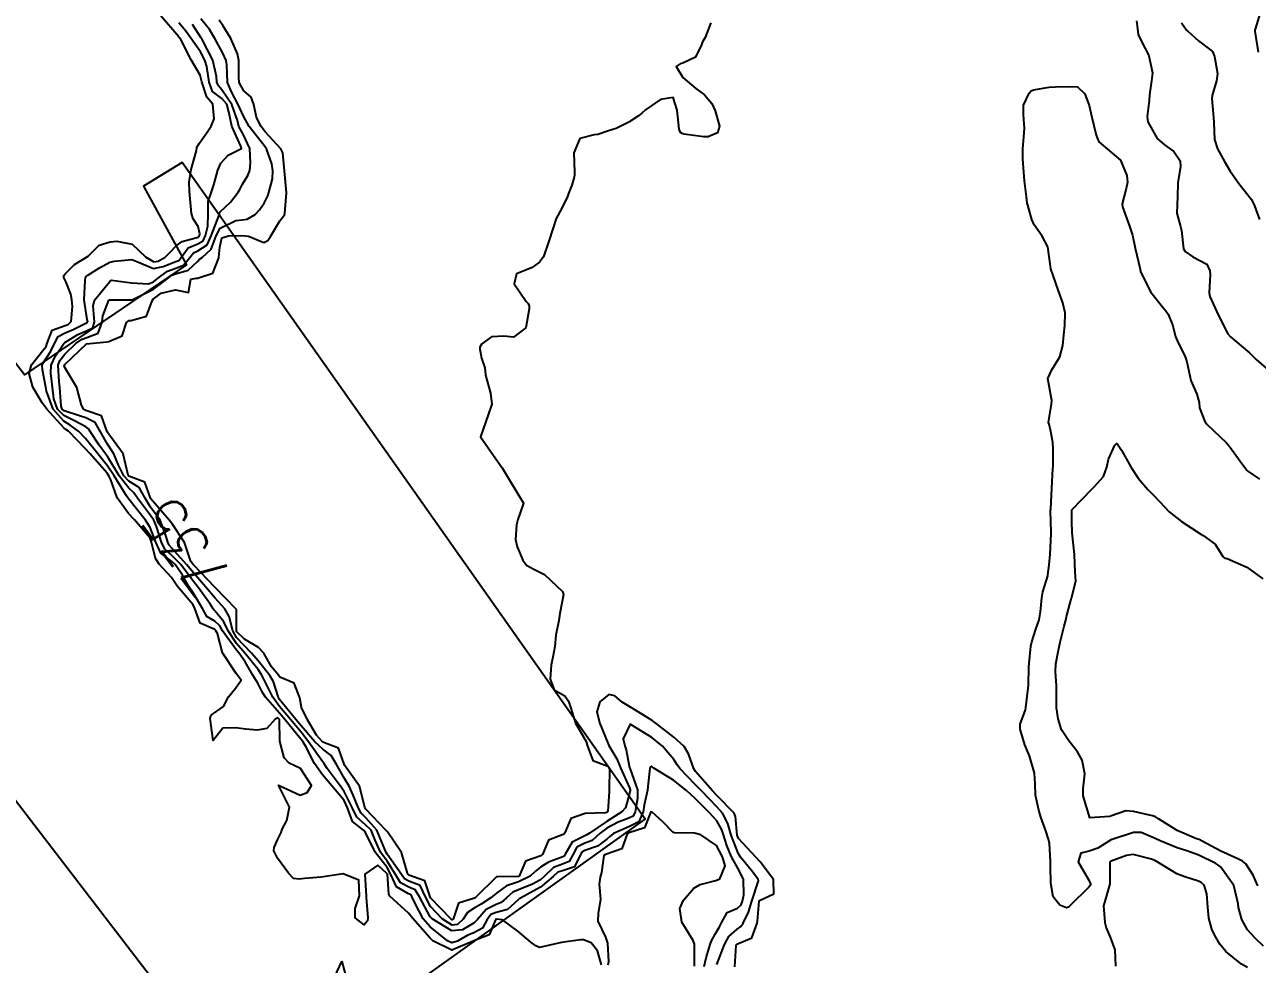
# Model space of a CAD drawing. Header units: metres. Extents: x 318500 to 325275, y 7408834 to 7428799.
# Drawn here: x 320043 to 320155.4, y 7413968.2 to 7414053.9 of the extents above; entities that cross this region are included whole.
import ezdxf
from ezdxf.enums import TextEntityAlignment as Align

# ---------------------------------------------------------------- set-up
doc = ezdxf.new("R2010")
doc.units = ezdxf.units.M
doc.header["$MEASUREMENT"] = 0
for name, color, linetype in [('Cotas', 45, 'Continuous'), ('Curvas de Nivel 1m', 11, 'Continuous'), ('Curvas de Nivel 5m', 15, 'Continuous'), ('Edificações', 30, 'Continuous')]:
    doc.layers.add(name, color=color, linetype=linetype)
doc.styles.add('Style-STANDARD', font='STANDARD.shx')

msp = doc.modelspace()

# ---------------------------------------------------------------- linework, layer by layer
at = {"layer": 'Curvas de Nivel 1m', "flags": 128}
for points, elevation in [([(320095.63, 7413968.18), (320095.27, 7413969.47), (320094.69, 7413970.19), (320093.99, 7413970.48), (320093.72, 7413970.48), (320091.99, 7413970.22), (320089.99, 7413969.78), (320089.65, 7413969.92), (320089.18, 7413970.26), (320088, 7413971.26), (320086.61, 7413972.29), (320086.02, 7413972.35), (320085.99, 7413972.34), (320085.96, 7413972.3), (320085.39, 7413970.91), (320083.99, 7413970.36), (320083.97, 7413970.36), (320083.93, 7413970.33), (320081.98, 7413969.51), (320080.27, 7413970.38), (320079.99, 7413970.66), (320078.44, 7413972.4), (320078.03, 7413972.9), (320076.33, 7413974.44), (320076.25, 7413974.64), (320076.11, 7413976.44), (320076.07, 7413976.52), (320075.25, 7413977.28), (320074.07, 7413976.46), (320074.17, 7413974.46), (320074.18, 7413974.33), (320074.32, 7413972.46), (320074.29, 7413972.19), (320074.01, 7413971.84), (320073.19, 7413972.47), (320073.18, 7413973.33), (320073.58, 7413974.47), (320073.51, 7413975.91), (320072.07, 7413976.49), (320070.07, 7413976.17), (320068.55, 7413976.05), (320068.06, 7413975.99), (320067.56, 7413976.05), (320067.1, 7413976.55), (320066.09, 7413977.9), (320065.77, 7413978.57), (320065.8, 7413978.88), (320066.12, 7413979.65), (320066.43, 7413980.26), (320066.52, 7413980.56), (320066.93, 7413981.35), (320067.18, 7413982.55), (320066.18, 7413984.57), (320068.17, 7413983.66), (320068.8, 7413983.9), (320069.18, 7413984.53), (320068.2, 7413986.1), (320067.17, 7413986.56), (320066.7, 7413987.05), (320066.32, 7413988.57), (320066.28, 7413990.55), (320066.27, 7413990.57), (320066.11, 7413990.72), (320065.89, 7413990.58), (320065.12, 7413989.72), (320064.24, 7413989.57), (320063.2, 7413989.66), (320062.25, 7413989.81), (320061.1, 7413989.78), (320060.23, 7413988.65), (320059.96, 7413990.65), (320060, 7413990.92), (320060.27, 7413991.11), (320061.18, 7413991.73), (320061.63, 7413992.63), (320062.3, 7413993.44), (320062.79, 7413994.13), (320062.41, 7413994.62), (320062.31, 7413994.74), (320061.09, 7413996.64), (320060.61, 7413998.4), (320060.46, 7413998.65), (320060.43, 7413998.71), (320060.37, 7413998.75), (320059.04, 7413999.33), (320058.55, 7414000.68), (320058.39, 7414001.01), (320056.98, 7414002.69), (320056.43, 7414003.49), (320055.29, 7414004.72), (320054.96, 7414005.22), (320054.61, 7414006.73), (320054.48, 7414007.1), (320053.04, 7414008.75), (320052.51, 7414009.34), (320051.48, 7414010.77), (320050.91, 7414012.41), (320050.72, 7414012.78), (320050.55, 7414013.01), (320048.98, 7414014.8), (320048.59, 7414015.23), (320047.03, 7414016.83), (320046.78, 7414017.01), (320046.61, 7414017.14), (320045.06, 7414018.86), (320044.64, 7414019.44), (320043.79, 7414020.87), (320043.46, 7414022.1), (320043.65, 7414022.88), (320044.7, 7414024.2), (320044.99, 7414024.57), (320045.1, 7414024.86), (320045.54, 7414026.04), (320046.73, 7414026.48), (320047, 7414026.57), (320047.29, 7414026.83), (320047.39, 7414028.2), (320047.33, 7414028.83), (320047.26, 7414029.32), (320046.79, 7414030.49), (320046.6, 7414030.84), (320046.6, 7414031.03), (320046.8, 7414031.25), (320047.59, 7414032.04), (320048.82, 7414032.81), (320049.83, 7414033.8), (320050.84, 7414034.11), (320051.43, 7414034.18), (320052.84, 7414033.9), (320054.07, 7414032.74), (320054.81, 7414032.28), (320055.2, 7414032.33), (320055.86, 7414032.71), (320056.34, 7414033.2), (320056.84, 7414033.75), (320057.41, 7414034.13), (320058.85, 7414034.52), (320058.95, 7414034.58), (320058.99, 7414034.68), (320059.02, 7414034.85), (320058.86, 7414035.5), (320058.39, 7414036.21), (320058.25, 7414036.69), (320058.2, 7414037.36), (320058.06, 7414038.69), (320058.04, 7414039.56), (320058.22, 7414040.69), (320058.7, 7414042.43), (320058.74, 7414042.68), (320058.79, 7414042.84), (320058.96, 7414043.07), (320059.62, 7414044.02), (320060.03, 7414044.66), (320060.33, 7414045.32), (320060.19, 7414046.66), (320059.66, 7414047.31), (320059.18, 7414048.68), (320059.04, 7414049.29), (320058.23, 7414050.69), (320057.3, 7414052.49), (320057.16, 7414052.71), (320057.13, 7414052.75), (320057.09, 7414052.8), (320055.42, 7414054.73)], 731), ([(320155.81, 7414055.39), (320155.24, 7414053.51), (320155.2, 7414053.4), (320155.2, 7414053.31), (320155.52, 7414051.39)], 732), ([(320105, 7413968.05), (320105.19, 7413968.84), (320105.56, 7413970.04), (320105.68, 7413970.36), (320106, 7413970.97), (320106.4, 7413971.65), (320106.57, 7413972.03), (320107.1, 7413972.96), (320108.04, 7413973.34), (320108.38, 7413973.67), (320108.49, 7413974), (320108.63, 7413974.57), (320108.59, 7413976), (320108.08, 7413976.99), (320107.49, 7413978.02), (320107.08, 7413979.06), (320106.77, 7413980.03), (320106.61, 7413980.5), (320106.14, 7413981.31), (320105.47, 7413982.05), (320104.17, 7413983.34), (320103.4, 7413984.07), (320102.19, 7413985.01), (320100.41, 7413986.12), (320100.3, 7413986.21), (320100.21, 7413986.3), (320100.09, 7413986.24), (320100.05, 7413986.12), (320099.86, 7413984.45), (320099.83, 7413984.12), (320099.54, 7413982.74), (320099.43, 7413982.13), (320099.05, 7413981.22), (320098.14, 7413980.78), (320096.73, 7413980.16), (320096.39, 7413979.9), (320096.12, 7413979.63), (320095.28, 7413979.01), (320094.11, 7413978.61), (320093.83, 7413978.47), (320093.69, 7413978.2), (320093.16, 7413977.13), (320092.08, 7413976.77), (320091.67, 7413976.63), (320091.23, 7413976.23), (320090.06, 7413975.26), (320088.25, 7413974.28), (320088.13, 7413974.2), (320088.05, 7413974.1), (320087.08, 7413973.24), (320086.03, 7413972.97), (320085.56, 7413972.78), (320085.22, 7413972.31), (320084.79, 7413971.54), (320084, 7413971.11), (320083.46, 7413970.88), (320082.51, 7413970.35), (320081.99, 7413970.18), (320081.58, 7413970.36), (320080.01, 7413971.66), (320079.38, 7413972.39), (320078.61, 7413973.83), (320078.34, 7413974.41), (320078.23, 7413974.59), (320078.05, 7413974.67), (320076.93, 7413975.3), (320076.43, 7413976.43), (320076.08, 7413977.06), (320074.99, 7413978.45), (320074.13, 7413980.25), (320073.94, 7413980.46), (320072.92, 7413981.26), (320072.47, 7413982.49), (320072.16, 7413983.17), (320071.04, 7413984.51), (320070.19, 7413985.51), (320069.46, 7413986.53), (320068.67, 7413988.09), (320068.4, 7413988.54), (320068.23, 7413988.75), (320066.77, 7413990.56), (320066.27, 7413991.14), (320065.01, 7413992.59), (320064.73, 7413993.03), (320064.3, 7413993.87), (320063.83, 7413994.6), (320063.13, 7413995.8), (320062.56, 7413996.62), (320062.34, 7413996.89), (320061.08, 7413998.64), (320060.82, 7413999.09), (320060.38, 7413999.51), (320059.66, 7413999.94), (320059.24, 7414000.67), (320058.41, 7414002.1), (320058.01, 7414002.68), (320057.42, 7414003.71), (320056.76, 7414004.7), (320056.45, 7414004.97), (320055.45, 7414005.71), (320055.01, 7414006.72), (320054.49, 7414008.07), (320054.05, 7414008.74), (320052.53, 7414010.65), (320052.45, 7414010.76), (320052.33, 7414010.96), (320051.2, 7414012.77), (320050.56, 7414013.7), (320049.72, 7414014.79), (320048.6, 7414016.17), (320047.99, 7414016.82), (320047.18, 7414017.39), (320046.62, 7414017.75), (320045.64, 7414018.85), (320045.02, 7414020.49), (320044.96, 7414020.86), (320044.68, 7414022.43), (320044.63, 7414022.86), (320044.69, 7414023.01), (320045.42, 7414024.13), (320045.77, 7414024.85), (320046.1, 7414025.47), (320046.72, 7414025.8), (320047.45, 7414026.11), (320048.74, 7414026.75), (320048.78, 7414026.77), (320048.79, 7414026.81), (320048.74, 7414027.04), (320048.46, 7414028.81), (320048.55, 7414030.58), (320048.58, 7414030.81), (320048.65, 7414030.96), (320048.79, 7414031.07), (320049.86, 7414031.74), (320050.81, 7414032.24), (320051.24, 7414032.35), (320052.82, 7414032.49), (320053.27, 7414032.3), (320054.8, 7414031.67), (320055.66, 7414031.86), (320056.81, 7414032.3), (320057.1, 7414032.41), (320057.32, 7414032.69), (320057.96, 7414033.56), (320058.84, 7414033.93), (320059.31, 7414034.21), (320059.53, 7414034.67), (320059.74, 7414035.55), (320059.76, 7414036.67), (320059.78, 7414037.77), (320060.08, 7414038.66), (320060.28, 7414039.29), (320060.65, 7414040.65), (320060.94, 7414041.29), (320061.59, 7414042), (320062.8, 7414042.63), (320062.76, 7414042.82), (320061.92, 7414044.64), (320061.67, 7414045.97), (320061.47, 7414046.65), (320061.02, 7414047.18), (320060.18, 7414047.82), (320059.85, 7414048.67), (320059.64, 7414050.08), (320059.48, 7414050.67), (320059.07, 7414051.42), (320058.18, 7414052.69), (320057.72, 7414053.32), (320057.1, 7414054.06)], 732), ([(320106.15, 7413968.21), (320106.84, 7413970.03), (320107.25, 7413970.78), (320108.01, 7413971.44), (320108.34, 7413971.68), (320108.56, 7413972), (320109.03, 7413973), (320109.34, 7413973.99), (320109.94, 7413975.85), (320109.92, 7413975.98), (320109.44, 7413976.63), (320108.32, 7413978.01), (320108.11, 7413978.36), (320107.47, 7413980.02), (320107.17, 7413981.06), (320106.67, 7413982.03), (320106.16, 7413982.6), (320104.77, 7413984.05), (320104.19, 7413984.64), (320102.79, 7413986.08), (320102.55, 7413986.42), (320102.22, 7413986.91), (320101.68, 7413987.56), (320101.21, 7413988.11), (320100.24, 7413988.91), (320098.26, 7413990.14), (320097.6, 7413988.79), (320097.76, 7413988.15), (320097.88, 7413987.8), (320098.2, 7413986.14), (320098.21, 7413986.12), (320098.91, 7413984.13), (320098.91, 7413983.39), (320098.71, 7413982.13), (320098.53, 7413981.75), (320098.14, 7413981.55), (320097.17, 7413981.18), (320096.13, 7413980.65), (320095.52, 7413980.18), (320094.78, 7413979.53), (320094.12, 7413979.27), (320093.4, 7413978.92), (320093.02, 7413978.21), (320092.7, 7413977.61), (320092.09, 7413977.38), (320091.26, 7413977.06), (320090.42, 7413976.24), (320090.07, 7413975.93), (320089.34, 7413975.54), (320088.06, 7413975.02), (320087.54, 7413974.8), (320086.96, 7413974.29), (320086.48, 7413973.86), (320086.04, 7413973.68), (320085.13, 7413973.22), (320084.32, 7413972.33), (320084.19, 7413972.16), (320084.02, 7413972.02), (320082.97, 7413971.38), (320082, 7413971.29), (320080.19, 7413972.38), (320080.02, 7413972.57), (320079.04, 7413974.4), (320078.66, 7413975.01), (320078.06, 7413975.27), (320077.3, 7413975.66), (320076.86, 7413976.43), (320076.09, 7413977.64), (320075.5, 7413978.45), (320075, 7413979.56), (320074.63, 7413980.46), (320074.13, 7413980.95), (320073.32, 7413981.65), (320072.92, 7413982.48), (320072.17, 7413983.99), (320071.81, 7413984.5), (320070.63, 7413986.08), (320070.36, 7413986.52), (320070.3, 7413986.61), (320070.21, 7413986.72), (320068.92, 7413988.53), (320068.24, 7413989.39), (320067.28, 7413990.55), (320066.28, 7413991.74), (320065.66, 7413992.58), (320065.21, 7413993.5), (320064.67, 7413994.59), (320064.32, 7413995.1), (320063.1, 7413996.61), (320062.35, 7413997.48), (320061.61, 7413998.63), (320061.21, 7413999.47), (320060.39, 7414000.47), (320060.29, 7414000.55), (320060.22, 7414000.65), (320059.92, 7414001.13), (320058.79, 7414002.67), (320058.43, 7414003.15), (320057.27, 7414004.69), (320056.46, 7414005.5), (320055.83, 7414006.08), (320055.53, 7414006.71), (320055.06, 7414008.16), (320054.81, 7414008.73), (320054.51, 7414009.15), (320053.33, 7414010.75), (320052.99, 7414011.21), (320052.54, 7414011.64), (320051.65, 7414012.77), (320050.58, 7414014.52), (320050.4, 7414014.78), (320049.82, 7414015.57), (320049.02, 7414016.8), (320048.85, 7414017.05), (320048.61, 7414017.23), (320047.58, 7414017.79), (320046.62, 7414018.27), (320046.04, 7414018.85), (320045.71, 7414019.78), (320045.58, 7414020.85), (320045.41, 7414022.12), (320045.45, 7414022.85), (320045.84, 7414023.7), (320046.61, 7414024.84), (320046.66, 7414024.9), (320046.71, 7414024.94), (320047.88, 7414025.67), (320048.73, 7414026.02), (320049.26, 7414026.28), (320049.42, 7414026.8), (320049.3, 7414028.27), (320049.42, 7414028.8), (320050.79, 7414030.5), (320050.97, 7414030.6), (320052.79, 7414030.38), (320054.34, 7414030.29), (320054.79, 7414030.46), (320055.13, 7414030.72), (320056.07, 7414031.44), (320056.81, 7414031.72), (320057.52, 7414031.98), (320058.11, 7414032.69), (320058.42, 7414033.09), (320058.83, 7414033.28), (320059.67, 7414033.84), (320060.06, 7414034.66), (320060.76, 7414036.54), (320060.79, 7414036.65), (320060.79, 7414036.73), (320060.87, 7414036.84), (320061.82, 7414037.71), (320062.52, 7414038.63), (320062.66, 7414038.87), (320062.91, 7414039.37), (320063.4, 7414040.15), (320063.56, 7414040.62), (320063.62, 7414041.3), (320063.57, 7414042.62), (320062.97, 7414043.93), (320062.58, 7414044.63), (320062.44, 7414045.18), (320061.93, 7414046.64), (320061.02, 7414047.97), (320060.7, 7414048.33), (320060.57, 7414048.66), (320060.52, 7414049.18), (320060.2, 7414050.66), (320059.23, 7414052.54), (320059.14, 7414052.68), (320059.12, 7414052.71), (320059.09, 7414052.75), (320058.33, 7414053.92)], 733), ([(320107.8, 7413968.01), (320107.93, 7413969.95), (320107.95, 7413970.01), (320107.96, 7413970.04), (320107.99, 7413970.06), (320109.35, 7413970.64), (320109.83, 7413971.98), (320109.85, 7413972.16), (320110.02, 7413973.98), (320110.05, 7413974.05), (320111.35, 7413974.67), (320111.32, 7413975.97), (320110.09, 7413977.58), (320109.7, 7413977.99), (320108.13, 7413979.7), (320108.01, 7413980.01), (320107.85, 7413981.72), (320107.72, 7413982.02), (320106.17, 7413983.6), (320105.76, 7413984.04), (320104.21, 7413985.81), (320104.05, 7413986.06), (320103.57, 7413987.42), (320103.16, 7413988.08), (320102.24, 7413988.93), (320100.74, 7413990.11), (320100.27, 7413990.46), (320099.38, 7413991.02), (320098.28, 7413991.67), (320097.53, 7413992.15), (320096.84, 7413992.71), (320096.3, 7413992.84), (320095.47, 7413992.18), (320095.22, 7413991.25), (320095.48, 7413990.18), (320096.23, 7413988.33), (320096.32, 7413988.17), (320097.02, 7413986.96), (320097.36, 7413986.15), (320098.18, 7413984.32), (320098.25, 7413984.14), (320098.25, 7413984.07), (320098.17, 7413983.69), (320097.81, 7413982.49), (320097.49, 7413982.15), (320096.14, 7413981.3), (320094.53, 7413980.19), (320094.3, 7413980.03), (320094.13, 7413979.95), (320092.97, 7413979.36), (320092.3, 7413978.22), (320092.23, 7413978.09), (320092.1, 7413978.03), (320090.79, 7413977.54), (320090.08, 7413977.09), (320089.61, 7413976.72), (320089.13, 7413976.26), (320088.06, 7413975.74), (320086.97, 7413975.38), (320086.05, 7413974.73), (320085.54, 7413974.31), (320084.65, 7413973.72), (320084.04, 7413973.34), (320083.42, 7413972.95), (320083.02, 7413972.34), (320082.52, 7413971.85), (320082.01, 7413971.8), (320081.1, 7413972.37), (320080.04, 7413973.51), (320079.6, 7413974.39), (320079.09, 7413975.43), (320078.06, 7413975.83), (320077.67, 7413976.02), (320077.4, 7413976.42), (320076.1, 7413978.29), (320075.99, 7413978.44), (320075.9, 7413978.64), (320075.14, 7413980.45), (320074.14, 7413981.6), (320073.71, 7413982.03), (320073.48, 7413982.47), (320073, 7413983.65), (320072.63, 7413984.48), (320072.19, 7413985.17), (320071.43, 7413986.5), (320070.98, 7413987.27), (320070.22, 7413987.85), (320069.51, 7413988.53), (320068.25, 7413989.99), (320067.78, 7413990.55), (320066.29, 7413992.39), (320066.18, 7413992.57), (320065.72, 7413993.99), (320065.4, 7413994.58), (320064.33, 7413995.9), (320063.71, 7413996.61), (320062.36, 7413998.04), (320062.03, 7413998.63), (320061.7, 7413999.95), (320061.3, 7414000.64), (320060.4, 7414001.61), (320059.52, 7414002.66), (320058.44, 7414003.93), (320057.81, 7414004.69), (320056.46, 7414006.17), (320056.21, 7414006.45), (320056.08, 7414006.71), (320055.94, 7414007.24), (320055.39, 7414008.72), (320054.52, 7414009.92), (320054.02, 7414010.74), (320053.49, 7414011.7), (320052.55, 7414012.29), (320052.08, 7414012.76), (320051.58, 7414013.75), (320051.18, 7414014.77), (320050.59, 7414015.66), (320049.94, 7414016.79), (320049.46, 7414017.64), (320048.62, 7414018.06), (320048.05, 7414018.24), (320046.63, 7414018.69), (320046.45, 7414018.84), (320046.36, 7414019.12), (320046.24, 7414020.84), (320046.18, 7414021.33), (320046.1, 7414022.85), (320046.25, 7414023.29), (320046.7, 7414023.86), (320047.7, 7414024.83), (320048.29, 7414025.24), (320048.72, 7414025.39), (320049.74, 7414025.78), (320050.12, 7414026.79), (320050.18, 7414027.36), (320050.71, 7414028.78), (320050.77, 7414028.82), (320052.72, 7414028.81), (320052.77, 7414028.81), (320052.83, 7414028.82), (320054.78, 7414029.8), (320055.99, 7414030.71), (320056.45, 7414031.06), (320056.8, 7414031.18), (320057.96, 7414031.53), (320058.81, 7414032.31), (320058.98, 7414032.52), (320059.23, 7414032.67), (320060.05, 7414033.45), (320060.51, 7414034.66), (320060.86, 7414035.35), (320062.29, 7414036.05), (320062.86, 7414036.11), (320063.32, 7414036.16), (320064.07, 7414036.61), (320064.46, 7414037.02), (320064.89, 7414037.64), (320065.2, 7414038.29), (320065.31, 7414038.59), (320065.64, 7414039.86), (320065.68, 7414040.59), (320065.57, 7414041.23), (320065.09, 7414042.6), (320064.95, 7414042.8), (320063.5, 7414044.62), (320062.99, 7414045.55), (320062.51, 7414046.64), (320061.89, 7414047.77), (320061.53, 7414048.64), (320061.47, 7414050.23), (320061.41, 7414050.65), (320061.07, 7414051.38), (320060.37, 7414052.66), (320059.9, 7414053.47), (320059.11, 7414054.43)], 734), ([(320144.41, 7414054.25), (320144.51, 7414053.54), (320144.58, 7414053.01), (320145.09, 7414051.94), (320145.33, 7414051.53), (320145.53, 7414051.08), (320145.88, 7414049.52), (320145.79, 7414048.78), (320145.61, 7414047.52), (320145.57, 7414046.98), (320145.39, 7414045.53), (320145.46, 7414045.06), (320146.31, 7414043.52), (320146.97, 7414042.95), (320147.81, 7414042.34), (320148.4, 7414041.49), (320148.43, 7414040.97), (320148.2, 7414039.49), (320148.17, 7414038.23), (320148.14, 7414037.49), (320148.11, 7414036.71), (320148.44, 7414035.49), (320148.52, 7414035.13), (320148.69, 7414033.48), (320148.85, 7414033.22), (320149.57, 7414032.73), (320150.83, 7414032.06), (320151.1, 7414031.45), (320151.15, 7414031.12), (320151.04, 7414029.45), (320151.11, 7414029.13), (320151.87, 7414027.44), (320152.74, 7414025.72), (320152.98, 7414025.43), (320153.95, 7414024.63), (320154.73, 7414023.98), (320155.02, 7414023.69), (320155.34, 7414023.39), (320156.7, 7414022.2)], 734), ([(320148.53, 7414054.08), (320148.96, 7414053.48), (320149.02, 7414053.39), (320149.11, 7414053.3), (320150.06, 7414052.42), (320151.09, 7414051.66), (320151.35, 7414051.45), (320151.53, 7414051), (320151.82, 7414049.44), (320151.7, 7414048.8), (320151.32, 7414047.45), (320151.3, 7414047.17), (320151.45, 7414045.45), (320151.47, 7414044.98), (320151.53, 7414043.44), (320151.82, 7414042.6), (320152.44, 7414041.44), (320152.95, 7414040.54), (320153.74, 7414039.42), (320154.91, 7414037.97), (320155.19, 7414037.4), (320155.63, 7414036.13)], 733), ([(320155.49, 7413975.38), (320155.07, 7413976.37), (320154.4, 7413977.4), (320154.1, 7413977.65), (320153.66, 7413977.85), (320152.12, 7413978.54), (320150.42, 7413979.45), (320150.13, 7413979.6), (320149.9, 7413979.68), (320148.14, 7413980.42), (320146.43, 7413981.5), (320146.15, 7413981.68), (320145.88, 7413981.78), (320144.16, 7413982.17), (320143.46, 7413982.24), (320142.15, 7413981.77), (320142, 7413981.71), (320140.15, 7413981.58), (320139.55, 7413983.59), (320139.55, 7413984.23), (320139.7, 7413985.59), (320139.47, 7413986.84), (320139.05, 7413987.6), (320138.24, 7413988.6), (320137.59, 7413989.62), (320137.28, 7413990.62), (320137.13, 7413991.63), (320137.11, 7413992.44), (320137.14, 7413993.63), (320137.03, 7413994.93), (320137.05, 7413995.63), (320137.28, 7413996.71), (320137.46, 7413997.62), (320137.83, 7413999.06), (320137.98, 7413999.62), (320138.05, 7413999.96), (320138.42, 7414001.4), (320138.47, 7414001.56), (320138.48, 7414001.61), (320138.88, 7414003.17), (320138.86, 7414003.6), (320138.83, 7414003.98), (320138.76, 7414005.61), (320138.54, 7414007.57), (320138.54, 7414007.61), (320138.52, 7414008.61), (320138.51, 7414009.61), (320138.53, 7414009.68), (320140.39, 7414011.58), (320140.46, 7414011.67), (320140.55, 7414011.78), (320141.42, 7414012.72), (320141.72, 7414013.57), (320141.87, 7414014.29), (320142.44, 7414015.56), (320142.61, 7414015.72), (320142.7, 7414015.65), (320142.76, 7414015.56), (320143.04, 7414015.12), (320143.94, 7414013.54), (320144.57, 7414012.55), (320145.44, 7414011.52), (320146.01, 7414010.97), (320146.54, 7414010.4), (320147.41, 7414009.49), (320148.52, 7414008.6), (320150.28, 7414007.45), (320150.5, 7414007.33), (320151.58, 7414006.53), (320152.29, 7414005.42), (320152.37, 7414005.32), (320152.48, 7414005.27), (320152.68, 7414005.22), (320154.47, 7414004.43), (320155.95, 7414003.38)], 736), ([(320104.13, 7413968.06), (320104.12, 7413969.93), (320104.11, 7413970.06), (320104, 7413970.4), (320102.96, 7413972.08), (320102.79, 7413973.32), (320103.11, 7413974.07), (320104.06, 7413975.18), (320104.62, 7413975.5), (320106.07, 7413975.87), (320106.42, 7413976.03), (320106.92, 7413977.2), (320106.67, 7413978.03), (320106.12, 7413979.08), (320104.69, 7413980.05), (320104.13, 7413980.18), (320102.27, 7413980.23), (320102.13, 7413980.28), (320101.24, 7413981.21), (320100.25, 7413982.12), (320100.15, 7413982.14), (320099.57, 7413980.69), (320098.13, 7413980.21), (320097.99, 7413980.14), (320097.5, 7413978.76), (320096.1, 7413978.28), (320096.01, 7413978.26), (320095.84, 7413978.17), (320095.64, 7413976.61), (320095.53, 7413976.18), (320095.43, 7413975.54), (320095.56, 7413974.18), (320095.34, 7413972.87), (320095.31, 7413972.18), (320096, 7413970.71), (320096.17, 7413970.17), (320096.27, 7413968.47), (320096.22, 7413968.17)], 731), ([(320154.53, 7413967.94), (320153.98, 7413968.25), (320152.58, 7413969.41), (320152.01, 7413970.07), (320151.52, 7413970.93), (320151.3, 7413971.43), (320151.03, 7413972.44), (320150.91, 7413973.44), (320150.83, 7413974.67), (320150.6, 7413975.44), (320150.32, 7413975.69), (320150.08, 7413975.82), (320148.83, 7413976.21), (320148.09, 7413976.49), (320146.46, 7413977.5), (320146.1, 7413977.69), (320145.8, 7413977.81), (320144.11, 7413978.24), (320143.5, 7413978.15), (320142.1, 7413977.65), (320142.04, 7413977.62), (320141.99, 7413977.56), (320141.99, 7413975.64), (320141.98, 7413975.56), (320141.55, 7413974.07), (320141.41, 7413973.57), (320141.53, 7413972.06), (320141.65, 7413971.56), (320142.01, 7413970.71), (320142.43, 7413969.55), (320142.49, 7413968.07)], 734), ([(320071.33, 7413967.12), (320071.97, 7413968.49), (320072.38, 7413966.91)], 731)]:
    msp.add_lwpolyline(points, dxfattribs=dict(at, elevation=elevation))
at = {"layer": 'Curvas de Nivel 5m', "elevation": 735, "flags": 128}
for points in [[(320105.61, 7414054.06), (320105.1, 7414052.74), (320104.84, 7414052.33), (320104.76, 7414052.07), (320104.21, 7414050.95), (320103.06, 7414050.41), (320102.81, 7414050.34), (320102.46, 7414050.1), (320103.05, 7414049.09), (320104.25, 7414048.08), (320105.02, 7414047.5), (320105.69, 7414046.73), (320106.01, 7414046.06), (320106.39, 7414044.65), (320106.2, 7414044.05), (320105.36, 7414043.68), (320104.97, 7414043.69), (320103.14, 7414043.93), (320102.98, 7414043.98), (320102.84, 7414044.09), (320102.71, 7414044.37), (320102.53, 7414046.1), (320102.18, 7414047.26), (320101.02, 7414047.07), (320099.65, 7414046.14), (320099.31, 7414045.84), (320099, 7414045.59), (320098.14, 7414045.01), (320096.98, 7414044.44), (320096.77, 7414044.38), (320096.1, 7414044.18), (320095.29, 7414043.88), (320094.97, 7414043.87), (320093.65, 7414043.54), (320093.1, 7414042.23), (320093.16, 7414040.45), (320093.16, 7414040.23), (320093.15, 7414040.01), (320092.92, 7414039.27), (320092.63, 7414038.51), (320092.54, 7414038.23), (320092, 7414037.12), (320091.5, 7414036.24), (320090.85, 7414034.25), (320090.34, 7414032.74), (320089.98, 7414032.26), (320089.31, 7414031.77), (320088.81, 7414031.54), (320087.9, 7414031.19), (320087.66, 7414030.29), (320088.77, 7414028.68), (320088.96, 7414028.47), (320089.05, 7414028.28), (320089.05, 7414027.99), (320088.74, 7414026.28), (320087.62, 7414025.4), (320086.73, 7414025.5), (320085.61, 7414025.43), (320084.72, 7414024.81), (320084.54, 7414024.51), (320084.53, 7414024.33), (320084.56, 7414024.18), (320084.7, 7414023.51), (320085, 7414022.63), (320085.02, 7414022.33), (320085.05, 7414021.96), (320085.51, 7414020.32), (320085.64, 7414019.32), (320085.3, 7414018.32), (320084.61, 7414016.33), (320086, 7414014.31), (320086.57, 7414013.49), (320087.32, 7414012.29), (320088.53, 7414010.28), (320088.01, 7414008.79), (320087.89, 7414008.29), (320087.81, 7414006.96), (320087.94, 7414006.29), (320088.46, 7414005.09), (320088.8, 7414004.63), (320089.48, 7414004.26), (320090.44, 7414003.78), (320092.08, 7414002.23), (320092.16, 7414001.96), (320091.85, 7414000.23), (320091.74, 7413999.58), (320091.48, 7413998.23), (320091.37, 7413997.22), (320091.19, 7413996.24), (320091.04, 7413995.53), (320090.96, 7413994.24), (320091.33, 7413993.26), (320092.3, 7413992.72), (320092.63, 7413992.22), (320092.81, 7413991.69), (320093.26, 7413990.21), (320094.24, 7413988.55), (320094.32, 7413988.2), (320094.85, 7413986.83), (320096.21, 7413986.31), (320096.28, 7413986.24), (320096.31, 7413986.17), (320096.36, 7413986.02), (320096.35, 7413984.17), (320096.35, 7413984), (320096.2, 7413982.17), (320096.15, 7413982.11), (320096.02, 7413982.05), (320094.15, 7413981.99), (320092.83, 7413981.52), (320092.29, 7413980.22), (320092.22, 7413980.13), (320092.13, 7413980.07), (320090.81, 7413979.55), (320090.27, 7413978.25), (320090.18, 7413978.17), (320090.1, 7413978.14), (320088.72, 7413977.64), (320088.13, 7413976.28), (320088.07, 7413976.25), (320086.15, 7413976.22), (320086.07, 7413976.2), (320084.16, 7413974.33), (320084.1, 7413974.28), (320084.05, 7413974.26), (320082.59, 7413973.81), (320082.11, 7413972.36), (320082.07, 7413972.31), (320082.02, 7413972.3), (320081.93, 7413972.36), (320080.05, 7413974.29), (320080.01, 7413974.38), (320079.52, 7413975.85), (320078.07, 7413976.36), (320078.04, 7413976.38), (320078.02, 7413976.41), (320077.95, 7413976.54), (320077.41, 7413978.42), (320076.13, 7413980.32), (320076.01, 7413980.44), (320074.15, 7413982.37), (320074.11, 7413982.42), (320074.08, 7413982.46), (320074.06, 7413982.56), (320073.57, 7413984.47), (320072.21, 7413986.38), (320072.16, 7413986.49), (320071.66, 7413987.94), (320070.23, 7413988.49), (320070.19, 7413988.52), (320069.64, 7413989.13), (320068.82, 7413990.53), (320068.28, 7413991.66), (320068.13, 7413992.54), (320067.62, 7413993.87), (320066.31, 7413994.4), (320066.25, 7413994.51), (320066.21, 7413994.57), (320065.54, 7413995.37), (320064.85, 7413996.59), (320064.35, 7413997.12), (320063.08, 7413997.89), (320062.37, 7413998.56), (320062.34, 7413998.62), (320062.34, 7414000.57), (320062.32, 7414000.62), (320060.42, 7414002.59), (320060.36, 7414002.65), (320058.45, 7414004.62), (320058.39, 7414004.68), (320058.18, 7414004.96), (320057.62, 7414006.69), (320056.5, 7414008.41), (320056.26, 7414008.7), (320054.53, 7414010.66), (320054.5, 7414010.73), (320054, 7414012.19), (320052.55, 7414012.73), (320052.51, 7414012.76), (320052.48, 7414012.83), (320052.01, 7414014.77), (320050.61, 7414016.69), (320050.57, 7414016.78), (320050.06, 7414018.23), (320048.63, 7414018.74), (320048.57, 7414018.75), (320048.42, 7414018.81), (320048.23, 7414019.22), (320047.8, 7414020.82), (320046.69, 7414022.65), (320046.65, 7414022.84), (320046.66, 7414022.87), (320046.69, 7414022.91), (320048.68, 7414024.81), (320050.52, 7414024.98), (320050.71, 7414025.02), (320051.94, 7414025.55), (320052.33, 7414026.76), (320052.57, 7414026.93), (320052.74, 7414026.94), (320054.15, 7414027.34), (320054.66, 7414028.73), (320054.77, 7414028.87), (320055.48, 7414029.42), (320056.78, 7414029.73), (320057.98, 7414029.48), (320058.18, 7414030.69), (320058.68, 7414030.79), (320058.79, 7414030.8), (320060.2, 7414031.26), (320060.75, 7414032.65), (320060.75, 7414032.72), (320060.83, 7414033.63), (320061.02, 7414034.47), (320061.62, 7414034.64), (320062.85, 7414034.69), (320063.46, 7414034.61), (320064.84, 7414034.06), (320065.22, 7414034.22), (320065.44, 7414034.59), (320066.31, 7414036.03), (320066.72, 7414036.57), (320066.76, 7414036.68), (320066.9, 7414038.57), (320066.74, 7414040.57), (320066.58, 7414042.21), (320066.4, 7414042.58), (320064.97, 7414044.15), (320064.61, 7414044.61), (320064.17, 7414045.44), (320063.94, 7414046.62), (320063.69, 7414047.3), (320063.02, 7414047.86), (320062.61, 7414048.63), (320062.56, 7414049.11), (320062.57, 7414050.63), (320062.44, 7414051.26), (320061.84, 7414052.64), (320061.1, 7414053.82), (320060.78, 7414054.33)], [(320156.01, 7413969.89), (320155.25, 7413970.62), (320154.53, 7413971.39), (320154.03, 7413972.31), (320153.73, 7413973.4), (320153.7, 7413973.76), (320153.3, 7413975.41), (320152.1, 7413977.08), (320151.92, 7413977.24), (320151.64, 7413977.43), (320150.11, 7413978.2), (320149, 7413978.58), (320148.12, 7413978.84), (320146.57, 7413979.5), (320146.13, 7413979.71), (320144.85, 7413980.24), (320144.14, 7413980.25), (320142.19, 7413979.62), (320142.13, 7413979.6), (320142.1, 7413979.59), (320142.05, 7413979.56), (320140.88, 7413978.81), (320140.11, 7413978.55), (320139.34, 7413978.36), (320139.11, 7413977.59), (320140.07, 7413975.91), (320140.23, 7413975.58), (320140.21, 7413975.44), (320140.07, 7413975.28), (320138.36, 7413973.61), (320138.21, 7413973.44), (320138.05, 7413973.39), (320137.43, 7413973.62), (320136.82, 7413974.39), (320136.6, 7413975.63), (320136.58, 7413977.14), (320136.59, 7413977.63), (320136.5, 7413979.26), (320136.4, 7413979.64), (320136.33, 7413979.84), (320136.14, 7413980.39), (320135.71, 7413981.64), (320135.52, 7413982.29), (320135.2, 7413983.65), (320135.17, 7413984.68), (320135.13, 7413985.65), (320134.65, 7413987.24), (320134.47, 7413987.66), (320134.24, 7413988.26), (320133.81, 7413989.67), (320133.8, 7413990.13), (320134.29, 7413991.44), (320134.34, 7413991.61), (320134.34, 7413991.66), (320134.55, 7413993.42), (320134.57, 7413993.66), (320134.61, 7413995.38), (320134.62, 7413995.66), (320134.78, 7413997.24), (320134.87, 7413997.65), (320135.24, 7413998.79), (320135.53, 7413999.65), (320135.67, 7414000.38), (320135.78, 7414001.65), (320135.89, 7414002.19), (320136.32, 7414003.64), (320136.34, 7414003.75), (320136.46, 7414004.67), (320136.54, 7414005.64), (320136.63, 7414007.51), (320136.63, 7414007.64), (320136.59, 7414009.58), (320136.59, 7414009.64), (320136.61, 7414009.72), (320136.71, 7414011.64), (320136.8, 7414013.41), (320136.82, 7414013.64), (320136.81, 7414015.43), (320136.8, 7414015.64), (320136.78, 7414015.81), (320136.62, 7414016.81), (320136.45, 7414017.47), (320136.41, 7414017.64), (320136.42, 7414017.86), (320136.65, 7414019.12), (320136.71, 7414019.59), (320136.7, 7414019.64), (320136.66, 7414019.79), (320136.32, 7414021.65), (320136.7, 7414022.45), (320137.42, 7414023.63), (320137.69, 7414024.66), (320137.78, 7414025.62), (320137.89, 7414026.48), (320137.91, 7414027.62), (320137.69, 7414028.54), (320137.31, 7414029.63), (320136.81, 7414031.03), (320136.61, 7414031.64), (320136.58, 7414031.88), (320136.34, 7414033.65), (320135.83, 7414034.62), (320135.1, 7414035.67), (320134.88, 7414036.14), (320134.46, 7414037.67), (320134.38, 7414038.21), (320134.22, 7414039.68), (320134.15, 7414040.47), (320134.06, 7414041.68), (320134.04, 7414042.6), (320134.15, 7414043.68), (320134.21, 7414044.46), (320134.13, 7414045.68), (320134.13, 7414046.57), (320134.63, 7414047.67), (320134.82, 7414047.88), (320135.03, 7414047.96), (320136.47, 7414048.22), (320137.04, 7414048.23), (320138.4, 7414048.26), (320139.04, 7414048.24), (320139.7, 7414047.6), (320140.09, 7414046.53), (320140.31, 7414045.6), (320140.75, 7414043.83), (320140.82, 7414043.59), (320140.97, 7414043.21), (320142.95, 7414041.56), (320143.54, 7414040.15), (320143.59, 7414039.55), (320143.49, 7414038.98), (320143.12, 7414037.56), (320143.15, 7414037.3), (320143.78, 7414035.55), (320144.04, 7414034.72), (320144.3, 7414033.54), (320144.74, 7414031.61), (320144.76, 7414031.53), (320144.82, 7414031.31), (320145.72, 7414029.52), (320146.78, 7414028.19), (320147.1, 7414027.83), (320147.32, 7414027.5), (320147.7, 7414026.55), (320147.98, 7414025.49), (320148.2, 7414024.95), (320148.72, 7414023.97), (320148.87, 7414023.62), (320148.92, 7414023.48), (320149.02, 7414023.17), (320149.38, 7414021.47), (320149.92, 7414020.22), (320150.13, 7414019.46), (320150.17, 7414018.97), (320150.64, 7414017.72), (320150.87, 7414017.45), (320152.62, 7414015.79), (320152.94, 7414015.43), (320153.88, 7414014.12), (320154.39, 7414013.4), (320154.48, 7414013.3), (320154.58, 7414013.21), (320155.65, 7414012.47)]]:
    msp.add_lwpolyline(points, dxfattribs=at)
at = {"layer": 'Edificações'}
msp.add_lwpolyline([(320063.4, 7413955.58), (320099.63, 7413981.46), (320057.39, 7414041.35), (320053.87, 7414039.18), (320057.8, 7414032), (320043.01, 7414021.97), (320022.26, 7414048.93), (320001.62, 7414036.05), (320063.4, 7413955.58)], close=True, dxfattribs=at)

# ---------------------------------------------------------------- texts
at = {"layer": 'Cotas', "style": 'Style-STANDARD'}
msp.add_text('735', height=4, rotation=126.5586, dxfattribs=at).set_placement((320057.72, 7414006.29, 735), align=Align.MIDDLE_CENTER)

doc.saveas('drawing.dxf')
